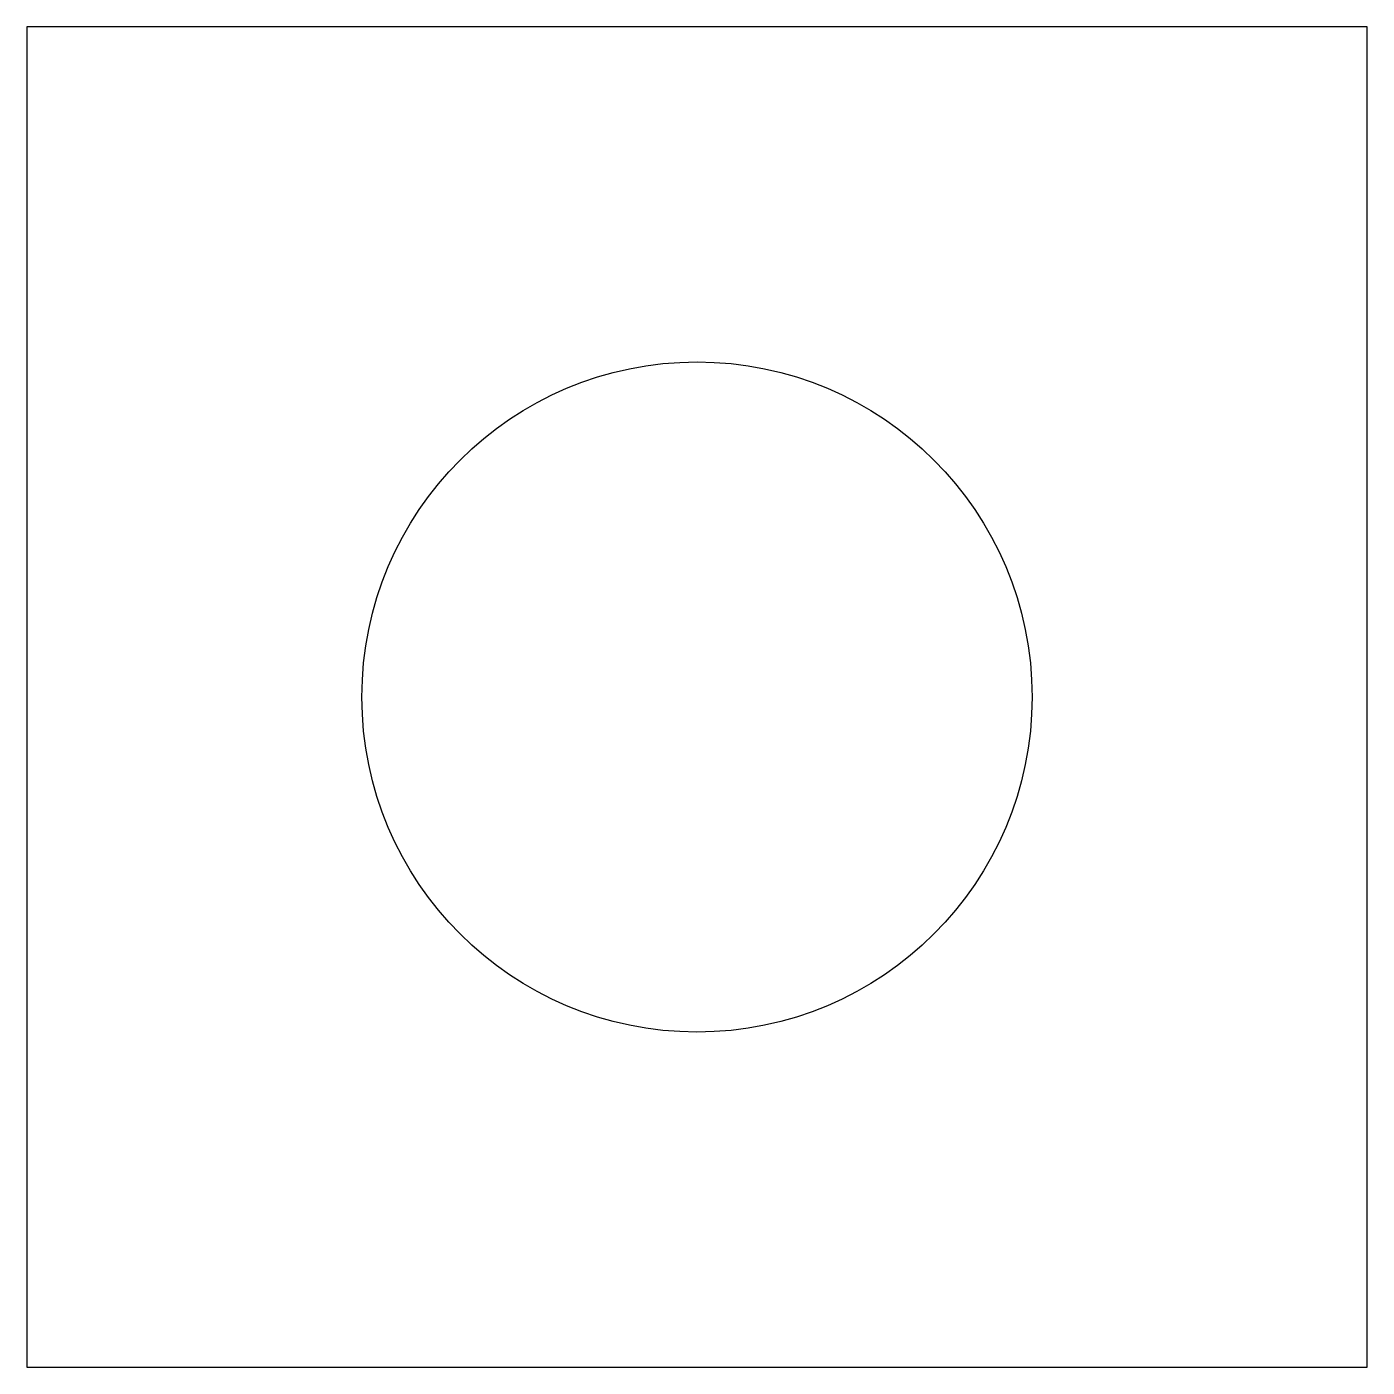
# Model space of a CAD drawing. Header units: metres. Extents: x 0 to 175, y 0 to 175.
import ezdxf

# ---------------------------------------------------------------- set-up
doc = ezdxf.new("R2010")
doc.units = ezdxf.units.M

msp = doc.modelspace()

# ---------------------------------------------------------------- linework, layer by layer
for p, q in [((175, 175), (0, 175)), ((0, 175), (0, 0)), ((175, 0), (175, 175)), ((0, 0), (175, 0))]:
    msp.add_line(p, q)
msp.add_circle((87.5, 87.5), 43.75)

doc.saveas('drawing.dxf')
